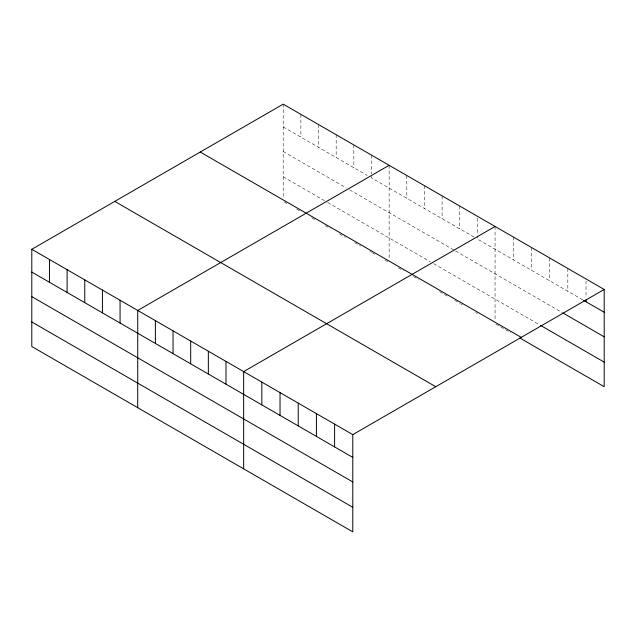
<?xml version="1.0" encoding="UTF-8"?>
<svg xmlns="http://www.w3.org/2000/svg" width="636" height="636" viewBox="0 0 636 636"><rect width="100%" height="100%" fill="white"/><g stroke="black" fill="none" stroke-linecap="round" stroke-linejoin="round"><path stroke-width="0.48" stroke-dasharray="3.18 2.39" d="M283.211 104.145L283.211 198.543M283.211 126.93L367.282 175.464M474.043 237.109L371.48 177.897L371.48 174.924M582.703 299.842L477.405 239.049L477.405 236.075M283.211 151.495L346.262 187.898M349.625 189.846L454.708 250.512M455.551 250.997L562.033 312.475M283.211 176.808L326.928 202.049M327.763 202.534L430.333 261.754M433.696 263.694L539.71 324.901M284.054 201.866L287.416 203.806M296.662 209.149L300.025 211.088M311.791 217.886L315.154 219.825M325.242 225.645L330.291 228.562M339.537 233.897L345.42 237.3M354.665 242.634L360.556 246.037M369.802 251.371L371.48 252.341M372.322 252.826L374.843 254.289M384.931 260.108L388.294 262.048M398.382 267.875L403.431 270.785M413.519 276.612L418.56 279.522M439.579 291.662L447.148 296.026M454.708 300.399L459.756 303.308M460.591 303.793L462.277 304.763M475.728 312.53L477.405 313.5M495.889 324.169L510.772 332.763M586.01 280.953L586.01 297.791M567.821 268.464L567.821 291.248M549.631 257.962L549.631 280.746M531.442 247.468L531.442 270.244M513.252 236.966L513.252 259.742M495.062 226.464L495.062 319.916M477.405 218.251L477.405 235.089M459.756 206.072L459.756 228.857M442.1 195.88L442.1 218.665M424.443 185.688L424.443 208.473M406.794 175.496L406.794 198.281M389.137 165.304L389.137 258.757M371.48 155.112L371.48 173.93M353.831 144.921L353.831 167.697M336.174 134.729L336.174 157.505M318.517 124.537L318.517 147.314M300.868 114.337L300.868 137.122"/><path stroke-width="0.95" d="M31.8 249.296L352.789 434.619L352.789 531.855L31.8 346.533L31.8 249.296L283.211 104.145L604.2 289.467L604.2 386.704L519.866 338.01M389.137 165.304L137.726 310.455L137.726 407.684M495.062 226.464L243.652 371.607L243.652 468.843M352.789 434.619L604.2 289.467M583.53 300.319L604.2 312.252M562.86 312.952L604.2 336.818M540.536 325.378L604.2 362.13M200.245 152.044L521.234 337.366M114.766 201.397L435.755 386.72M31.8 272.081L352.789 457.403M31.8 296.646L352.789 481.969M31.8 321.959L352.789 507.282M586.01 299.771L586.01 301.75M334.6 424.117L334.6 446.901M316.41 413.615L316.41 436.399M298.22 403.113L298.22 425.897M280.031 392.611L280.031 415.395M261.841 382.109L261.841 404.894M226.003 361.415L226.003 384.2M208.346 351.223L208.346 374.008M190.689 341.031L190.689 363.816M173.04 330.839L173.04 353.624M155.383 320.647L155.383 343.432M120.069 300.264L120.069 323.04M102.42 290.072L102.42 312.848M84.763 279.88L84.763 302.656M67.106 269.68L67.106 292.465M49.457 259.488L49.457 282.273"/></g></svg>
